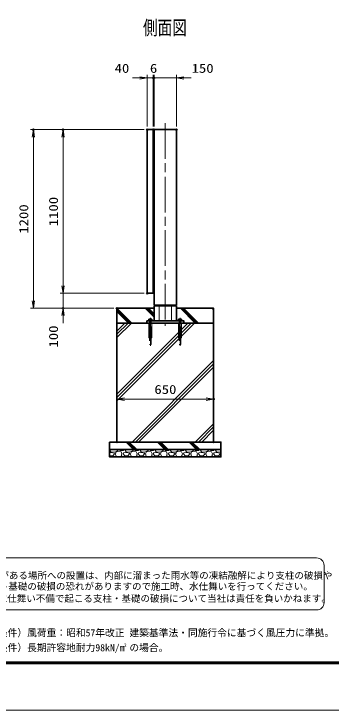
# Model space of a CAD drawing. Units: millimetres at full size. Extents: x -5940 to 5940, y -4200 to 4200.
# Drawn here: x 841 to 2976, y -4200 to 478 of the extents above; entities that cross this region are included whole.
import ezdxf
from ezdxf.enums import TextEntityAlignment as Align

# ---------------------------------------------------------------- set-up
doc = ezdxf.new("R2010")
doc.units = ezdxf.units.MM
doc.header["$LTSCALE"] = 20
doc.header["$PDMODE"] = 32
doc.header["$PDSIZE"] = 10
doc.linetypes.add('DASHED', pattern=[7.5, 6, -1.5])
doc.linetypes.add('USER1', pattern=[18, 12, -1.5, 3, -1.5])
for name, color, linetype, lineweight in [('0-0_D-TTL', 7, 'Continuous', 18), ('0-1_軸線', 200, 'USER1', 15), ('0-2_外形線', 7, 'Continuous', 35), ('0-3_寸法線', 4, 'Continuous', 18), ('0-4_0', 7, 'Continuous', 18), ('0-9_細線', 2, 'Continuous', 35), ('0-A_隠れ線', 140, 'DASHED', 18), ('0-F_ハッチング', 253, 'Continuous', 13), ('1-0_D-TTL-TXT', 7, 'Continuous', 18)]:
    doc.layers.add(name, color=color, linetype=linetype, lineweight=lineweight)
doc.layers.add('0-5_Defpoints', color=7, linetype='Continuous')
doc.layers.add('0-6_文字', color=254, linetype='Continuous')
doc.styles.add('ＭＳ ゴシック', font='')
doc.styles.get('ＭＳ ゴシック').set_extended_font_data('MS Gothic')

# ---------------------------------------------------------------- blocks, each defined once
blk = doc.blocks.new('_Open')
at = {"layer": '0-4_0'}
blk.add_line((-20, 3.333), (0, 0), dxfattribs=at)
blk.add_lwpolyline([(-20, -3.333), (0, 0), (-20, 0)], dxfattribs=at)
blk = doc.blocks.new('_DOTSMALL')
at = {"layer": '0-4_0'}
blk.add_line((-1.25, 0), (1.25, 0), dxfattribs=at)
blk = doc.blocks.new('PROFSP005ACXU6')
at = {"layer": '0-2_外形線'}
for p, q in [((12, 166), (12, 0)), ((199.9, 103.9), (12, 103.9)), ((12, -166), (12, 0)), ((216, 0), (216, 180)), ((199.9, -103.9), (12, -103.9))]:
    blk.add_line(p, q, dxfattribs=at)
for points in [[(108, 207.8), (12, 207.8), (12, 166), (0, 166), (0, 0)], [(108, -207.8), (12, -207.8), (12, -166), (0, -166), (0, 0)], [(216, 180), (199.9, 207.8), (108, 207.8)], [(216, 0), (216, -180), (199.9, -207.8), (108, -207.8)]]:
    blk.add_lwpolyline(points, dxfattribs=at)
for centre, radius, start, end in [((124, 155.9), 92, 325.61587, 34.38413), ((-127.9, 0), 343.9, 342.41211, 17.58789), ((124, -155.9), 92, 325.61587, 34.38413)]:
    blk.add_arc(centre, radius, start, end, dxfattribs=at)
blk = doc.blocks.new('A$C7A822601')
at = {"layer": '0-4_0', "rotation": 90}
blk.add_blockref('PROFSP005ACXU6', (0, 0), dxfattribs=at)

msp = doc.modelspace()

# ---------------------------------------------------------------- linework, layer by layer
at = {"layer": '0-0_D-TTL'}
for points in [[(-5940, -4200), (5940, -4200), (5940, 4200), (-5940, 4200)], [(-5558.14, 3889.71), (5558.14, 3889.71), (5558.14, -3888.86), (-5558.14, -3888.86)], [(-5554.61, 3886.18), (5554.61, 3886.18), (5554.61, -3885.32), (-5554.61, -3885.32)], [(-5551.07, 3882.64), (5551.07, 3882.64), (5551.07, -3881.79), (-5551.07, -3881.79)], [(-5547.54, 3879.11), (5547.54, 3879.11), (5547.54, -3878.25), (-5547.54, -3878.25)], [(-5544, 3875.57), (5544, 3875.57), (5544, -3874.71), (-5544, -3874.71)]]:
    msp.add_lwpolyline(points, close=True, dxfattribs=at)
at = {"layer": '0-1_軸線'}
for p, q in [((1859.85, -255.46), (1859.85, -1617.68)), ((1759.85, -1563.83), (1759.85, -1751.71)), ((1959.85, -1563.83), (1959.85, -1751.71))]:
    msp.add_line(p, q, dxfattribs=at)
at = {"layer": '0-2_外形線'}
for p, q in [((1784.85, -299.17), (1784.85, -1478.17)), ((1784.85, -299.17), (1934.85, -299.17)), ((1934.85, -299.17), (1934.85, -1478.17)), ((1934.85, -1478.17), (1784.85, -1478.17)), ((1934.85, -1483.17), (1784.85, -1483.17)), ((1784.85, -1483.17), (1784.85, -1583.17)), ((1934.85, -1483.17), (1934.85, -1583.17))]:
    msp.add_line(p, q, dxfattribs=at)
for points in [[(1778.85, -299.17), (1738.85, -299.17), (1738.85, -1399.17), (1778.85, -1399.17)], [(1778.85, -364.17), (1784.85, -364.17), (1784.85, -314.17), (1778.85, -314.17)], [(1778.85, -1384.17), (1784.85, -1384.17), (1784.85, -1334.17), (1778.85, -1334.17)], [(1734.85, -1583.17), (1984.85, -1583.17), (1984.85, -1599.17), (1734.85, -1599.17)], [(1534.85, -1599.17), (2184.85, -1599.17), (2184.85, -2399.17), (1534.85, -2399.17)], [(1484.85, -2399.17), (2234.85, -2399.17), (2234.85, -2449.17), (1484.85, -2449.17)], [(2234.85, -2449.17), (1484.85, -2449.17), (1484.85, -2499.17), (2234.85, -2499.17)]]:
    msp.add_lwpolyline(points, close=True, dxfattribs=at)
msp.add_lwpolyline([(1784.85, -1499.17), (1534.85, -1499.17), (1534.85, -1599.17), (2184.85, -1599.17), (2184.85, -1499.17), (1934.85, -1499.17)], dxfattribs=at)
at = {"layer": '0-3_寸法線'}
for p, q in [((1688.85, 48.16), (1638.85, 48.16)), ((1738.85, -279.17), (1738.85, 68.16)), ((1738.85, 48.16), (1778.85, 48.16)), ((1778.85, -279.17), (1778.85, 68.16)), ((1778.85, -279.17), (1778.85, 68.16)), ((1784.85, 48.16), (1778.85, 48.16)), ((1784.85, -279.17), (1784.85, 68.16)), ((1784.85, -279.17), (1784.85, 68.16)), ((1934.85, 48.16), (1784.85, 48.16)), ((1934.85, -279.17), (1934.85, 68.16)), ((1984.85, 48.16), (2034.85, 48.16)), ((1718.85, -299.17), (952.13, -299.17)), ((972.13, -1499.17), (972.13, -299.17)), ((1718.85, -299.17), (1152.13, -299.17)), ((1172.13, -1399.17), (1172.13, -299.17)), ((1172.13, -1349.17), (1172.13, -1299.17)), ((1718.85, -1399.17), (1152.13, -1399.17)), ((1718.85, -1399.17), (1152.13, -1399.17)), ((1172.13, -1399.17), (1172.13, -1499.17)), ((1514.85, -1499.17), (952.13, -1499.17)), ((1514.85, -1499.17), (1152.13, -1499.17)), ((1172.13, -1549.17), (1172.13, -1599.17)), ((1534.85, -2379.17), (1534.85, -2090.13)), ((2184.85, -2379.17), (2184.85, -2090.13)), ((1534.85, -2110.13), (2184.85, -2110.13))]:
    msp.add_line(p, q, dxfattribs=at)
at = {"layer": '0-5_Defpoints'}
for p in [(1778.85, 48.16), (1784.85, 48.16), (972.13, -299.17), (1172.13, -299.17), (1738.85, -299.17), (1738.85, -299.17), (1778.85, -299.17), (1784.85, -299.17), (1934.85, -299.17), (1738.85, -1399.17), (1172.13, -1499.17), (1534.85, -1499.17), (2184.85, -2110.13), (1534.85, -2399.17), (2184.85, -2399.17)]:
    msp.add_point(p, dxfattribs=at)
at = {"layer": '0-9_細線'}
for p, q in [((1818.55, -1478.17), (1818.55, -1483.17)), ((1901.15, -1478.17), (1901.15, -1483.17))]:
    msp.add_line(p, q, dxfattribs=at)
at = {"layer": '0-A_隠れ線'}
for p, q in [((1818.55, -1483.17), (1818.55, -1583.17)), ((1901.15, -1483.17), (1901.15, -1583.17)), ((1753.85, -1583.17), (1753.85, -1599.17)), ((1765.85, -1583.17), (1765.85, -1599.17)), ((1953.85, -1583.17), (1953.85, -1599.17)), ((1965.85, -1583.17), (1965.85, -1599.17)), ((1753.85, -1599.17), (1753.85, -1743.17)), ((1765.85, -1743.17), (1765.85, -1599.17)), ((1949.85, -1599.17), (1949.85, -1699.17)), ((1965.85, -1743.17), (1965.85, -1599.17)), ((1969.85, -1699.17), (1969.85, -1599.17)), ((1949.85, -1699.17), (1969.85, -1699.17)), ((1753.85, -1743.17), (1765.85, -1743.17))]:
    msp.add_line(p, q, dxfattribs=at)
for points in [[(1749.85, -1599.17), (1749.85, -1699.17), (1769.85, -1699.17), (1769.85, -1599.17)], [(1953.85, -1599.17), (1953.85, -1743.17), (1965.85, -1743.17)]]:
    msp.add_lwpolyline(points, dxfattribs=at)
at = {"layer": '0-F_ハッチング'}
for p, q in [((1634.09, -1599.17), (1534.85, -1499.92)), ((1623.22, -1599.17), (1534.85, -1510.8)), ((1612.34, -1599.17), (1534.85, -1521.67)), ((1784.85, -1559.54), (1724.47, -1499.17)), ((1784.85, -1548.67), (1735.35, -1499.17)), ((1784.85, -1537.79), (1746.22, -1499.17)), ((2061.61, -1599.17), (1961.61, -1499.17)), ((2072.48, -1599.17), (1972.48, -1499.17)), ((2083.36, -1599.17), (1983.36, -1499.17)), ((2184.85, -1510.28), (2173.74, -1499.17)), ((2184.85, -1499.4), (2184.61, -1499.17)), ((1534.85, -1653.04), (1588.72, -1599.17)), ((1534.85, -2077.31), (2012.99, -1599.17)), ((1534.85, -1674.79), (1610.47, -1599.17)), ((1534.85, -2099.06), (2034.74, -1599.17)), ((1534.85, -1696.54), (1632.22, -1599.17)), ((1534.85, -2120.81), (2056.49, -1599.17)), ((1637.25, -2399.17), (2184.85, -1851.57)), ((1659, -2399.17), (2184.85, -1873.32)), ((1680.75, -2399.17), (2184.85, -1895.07)), ((2061.52, -2399.17), (2184.85, -2275.83)), ((2083.27, -2399.17), (2184.85, -2297.58)), ((2105.02, -2399.17), (2184.85, -2319.33)), ((1645.92, -2449.17), (1595.92, -2399.17)), ((1656.8, -2449.17), (1606.8, -2399.17)), ((1667.67, -2449.17), (1617.67, -2399.17)), ((1858.05, -2449.17), (1808.05, -2399.17)), ((1868.93, -2449.17), (1818.93, -2399.17)), ((1879.8, -2449.17), (1829.8, -2399.17)), ((2070.19, -2449.17), (2020.19, -2399.17)), ((2081.06, -2449.17), (2031.06, -2399.17)), ((2091.94, -2449.17), (2041.94, -2399.17)), ((2234.85, -2401.7), (2232.32, -2399.17)), ((1496.62, -2468.12), (1484.85, -2469.36)), ((1487.47, -2452.88), (1490.82, -2449.17)), ((1494.58, -2465.07), (1487.47, -2452.88)), ((1519.98, -2467.1), (1494.58, -2465.07)), ((1516.94, -2473.2), (1496.62, -2468.12)), ((1517.95, -2478.28), (1508.81, -2488.44)), ((1517.95, -2478.28), (1516.94, -2473.2)), ((1541.32, -2455.93), (1519.98, -2467.1)), ((1523.03, -2478.28), (1529.13, -2492.5)), ((1524.05, -2478.28), (1530.14, -2464.06)), ((1530.14, -2464.06), (1546.4, -2458.98)), ((1543.25, -2449.17), (1541.32, -2455.93)), ((1546.4, -2458.98), (1562.66, -2465.07)), ((1552.11, -2449.17), (1554.53, -2454.91)), ((1554.53, -2454.91), (1575.86, -2455.93)), ((1562.66, -2465.07), (1568.75, -2478.28)), ((1563.67, -2492.5), (1568.75, -2478.28)), ((1575.86, -2455.93), (1584.62, -2449.17)), ((1575.86, -2478.28), (1578.91, -2470.15)), ((1587.04, -2490.47), (1575.86, -2478.28)), ((1598.22, -2468.12), (1578.91, -2470.15)), ((1589.07, -2452.88), (1592.42, -2449.17)), ((1596.18, -2465.07), (1589.07, -2452.88)), ((1621.58, -2467.1), (1596.18, -2465.07)), ((1618.54, -2473.2), (1598.22, -2468.12)), ((1619.55, -2478.28), (1610.41, -2488.44)), ((1619.55, -2478.28), (1618.54, -2473.2)), ((1642.92, -2455.93), (1621.58, -2467.1)), ((1624.63, -2478.28), (1630.73, -2492.5)), ((1625.65, -2478.28), (1631.74, -2464.06)), ((1631.74, -2464.06), (1648, -2458.98)), ((1644.85, -2449.17), (1642.92, -2455.93)), ((1648, -2458.98), (1664.26, -2465.07)), ((1653.71, -2449.17), (1656.13, -2454.91)), ((1656.13, -2454.91), (1677.46, -2455.93)), ((1664.26, -2465.07), (1670.35, -2478.28)), ((1665.27, -2492.5), (1670.35, -2478.28)), ((1677.46, -2455.93), (1686.22, -2449.17)), ((1677.46, -2478.28), (1680.51, -2470.15)), ((1688.64, -2490.47), (1677.46, -2478.28)), ((1699.82, -2468.12), (1680.51, -2470.15)), ((1690.67, -2452.88), (1694.02, -2449.17)), ((1697.78, -2465.07), (1690.67, -2452.88)), ((1723.18, -2467.1), (1697.78, -2465.07)), ((1720.14, -2473.2), (1699.82, -2468.12)), ((1721.15, -2478.28), (1712.01, -2488.44)), ((1721.15, -2478.28), (1720.14, -2473.2)), ((1744.52, -2455.93), (1723.18, -2467.1)), ((1726.23, -2478.28), (1732.33, -2492.5)), ((1727.25, -2478.28), (1733.34, -2464.06)), ((1733.34, -2464.06), (1749.6, -2458.98)), ((1746.45, -2449.17), (1744.52, -2455.93)), ((1749.6, -2458.98), (1765.86, -2465.07)), ((1755.31, -2449.17), (1757.73, -2454.91)), ((1757.73, -2454.91), (1779.06, -2455.93)), ((1765.86, -2465.07), (1771.95, -2478.28)), ((1766.87, -2492.5), (1771.95, -2478.28)), ((1779.06, -2455.93), (1787.82, -2449.17)), ((1779.06, -2478.28), (1782.11, -2470.15)), ((1790.24, -2490.47), (1779.06, -2478.28)), ((1801.42, -2468.12), (1782.11, -2470.15)), ((1792.27, -2452.88), (1795.62, -2449.17)), ((1799.38, -2465.07), (1792.27, -2452.88)), ((1824.78, -2467.1), (1799.38, -2465.07)), ((1821.74, -2473.2), (1801.42, -2468.12)), ((1822.75, -2478.28), (1813.61, -2488.44)), ((1822.75, -2478.28), (1821.74, -2473.2)), ((1846.12, -2455.93), (1824.78, -2467.1)), ((1827.83, -2478.28), (1833.93, -2492.5)), ((1828.85, -2478.28), (1834.94, -2464.06)), ((1834.94, -2464.06), (1851.2, -2458.98)), ((1848.05, -2449.17), (1846.12, -2455.93)), ((1851.2, -2458.98), (1867.46, -2465.07)), ((1856.91, -2449.17), (1859.33, -2454.91)), ((1859.33, -2454.91), (1880.66, -2455.93)), ((1867.46, -2465.07), (1873.55, -2478.28)), ((1868.47, -2492.5), (1873.55, -2478.28)), ((1880.66, -2455.93), (1889.42, -2449.17)), ((1880.66, -2478.28), (1883.71, -2470.15)), ((1891.84, -2490.47), (1880.66, -2478.28)), ((1903.02, -2468.12), (1883.71, -2470.15)), ((1893.87, -2452.88), (1897.22, -2449.17)), ((1900.98, -2465.07), (1893.87, -2452.88)), ((1926.38, -2467.1), (1900.98, -2465.07)), ((1923.34, -2473.2), (1903.02, -2468.12)), ((1924.35, -2478.28), (1915.21, -2488.44)), ((1924.35, -2478.28), (1923.34, -2473.2)), ((1947.72, -2455.93), (1926.38, -2467.1)), ((1929.43, -2478.28), (1935.53, -2492.5)), ((1930.45, -2478.28), (1936.54, -2464.06)), ((1936.54, -2464.06), (1952.8, -2458.98)), ((1949.65, -2449.17), (1947.72, -2455.93)), ((1952.8, -2458.98), (1969.06, -2465.07)), ((1958.51, -2449.17), (1960.93, -2454.91)), ((1960.93, -2454.91), (1982.26, -2455.93)), ((1969.06, -2465.07), (1975.15, -2478.28)), ((1970.07, -2492.5), (1975.15, -2478.28)), ((1982.26, -2455.93), (1991.02, -2449.17)), ((1982.26, -2478.28), (1985.31, -2470.15)), ((1993.44, -2490.47), (1982.26, -2478.28)), ((2004.62, -2468.12), (1985.31, -2470.15)), ((1995.47, -2452.88), (1998.82, -2449.17)), ((2002.58, -2465.07), (1995.47, -2452.88)), ((2027.98, -2467.1), (2002.58, -2465.07)), ((2024.94, -2473.2), (2004.62, -2468.12)), ((2025.95, -2478.28), (2016.81, -2488.44)), ((2025.95, -2478.28), (2024.94, -2473.2)), ((2049.32, -2455.93), (2027.98, -2467.1)), ((2031.03, -2478.28), (2037.13, -2492.5)), ((2032.05, -2478.28), (2038.14, -2464.06)), ((2038.14, -2464.06), (2054.4, -2458.98)), ((2051.25, -2449.17), (2049.32, -2455.93)), ((2054.4, -2458.98), (2070.66, -2465.07)), ((2060.11, -2449.17), (2062.53, -2454.91)), ((2062.53, -2454.91), (2083.86, -2455.93)), ((2070.66, -2465.07), (2076.75, -2478.28)), ((2071.67, -2492.5), (2076.75, -2478.28)), ((2083.86, -2455.93), (2092.62, -2449.17)), ((2083.86, -2478.28), (2086.91, -2470.15)), ((2095.04, -2490.47), (2083.86, -2478.28)), ((2106.22, -2468.12), (2086.91, -2470.15)), ((2097.07, -2452.88), (2100.42, -2449.17)), ((2104.18, -2465.07), (2097.07, -2452.88)), ((2129.58, -2467.1), (2104.18, -2465.07)), ((2126.54, -2473.2), (2106.22, -2468.12)), ((2127.55, -2478.28), (2118.41, -2488.44)), ((2127.55, -2478.28), (2126.54, -2473.2)), ((2150.92, -2455.93), (2129.58, -2467.1)), ((2132.63, -2478.28), (2138.73, -2492.5)), ((2133.65, -2478.28), (2139.74, -2464.06)), ((2139.74, -2464.06), (2156, -2458.98)), ((2152.85, -2449.17), (2150.92, -2455.93)), ((2156, -2458.98), (2172.26, -2465.07)), ((2161.71, -2449.17), (2164.13, -2454.91)), ((2164.13, -2454.91), (2185.46, -2455.93)), ((2172.26, -2465.07), (2178.35, -2478.28)), ((2173.27, -2492.5), (2178.35, -2478.28)), ((2185.46, -2455.93), (2194.22, -2449.17)), ((2185.46, -2478.28), (2188.51, -2470.15)), ((2196.64, -2490.47), (2185.46, -2478.28)), ((2207.82, -2468.12), (2188.51, -2470.15)), ((2198.67, -2452.88), (2202.02, -2449.17)), ((2205.78, -2465.07), (2198.67, -2452.88)), ((2231.18, -2467.1), (2205.78, -2465.07)), ((2228.14, -2473.2), (2207.82, -2468.12)), ((2229.15, -2478.28), (2220.01, -2488.44)), ((2229.15, -2478.28), (2228.14, -2473.2)), ((2234.85, -2465.19), (2231.18, -2467.1)), ((2234.23, -2478.28), (2234.85, -2479.72)), ((1485.44, -2490.47), (1484.85, -2489.83)), ((1493.57, -2496.57), (1484.85, -2495.84)), ((1508.81, -2488.44), (1485.44, -2490.47)), ((1495.16, -2499.17), (1493.57, -2496.57)), ((1510.84, -2494.54), (1503.73, -2497.58)), ((1503.73, -2497.58), (1504.36, -2499.17)), ((1523.03, -2498.6), (1510.84, -2494.54)), ((1522.09, -2499.17), (1523.03, -2498.6)), ((1529.13, -2492.5), (1546.4, -2497.58)), ((1546.4, -2497.58), (1563.67, -2492.5)), ((1570.78, -2494.54), (1565.71, -2499.17)), ((1595.17, -2496.57), (1570.78, -2494.54)), ((1610.41, -2488.44), (1587.04, -2490.47)), ((1596.76, -2499.17), (1595.17, -2496.57)), ((1612.44, -2494.54), (1605.33, -2497.58)), ((1605.33, -2497.58), (1605.96, -2499.17)), ((1624.63, -2498.6), (1612.44, -2494.54)), ((1623.69, -2499.17), (1624.63, -2498.6)), ((1630.73, -2492.5), (1648, -2497.58)), ((1648, -2497.58), (1665.27, -2492.5)), ((1672.38, -2494.54), (1667.31, -2499.17)), ((1696.77, -2496.57), (1672.38, -2494.54)), ((1712.01, -2488.44), (1688.64, -2490.47)), ((1698.36, -2499.17), (1696.77, -2496.57)), ((1714.04, -2494.54), (1706.93, -2497.58)), ((1706.93, -2497.58), (1707.56, -2499.17)), ((1726.23, -2498.6), (1714.04, -2494.54)), ((1725.29, -2499.17), (1726.23, -2498.6)), ((1732.33, -2492.5), (1749.6, -2497.58)), ((1749.6, -2497.58), (1766.87, -2492.5)), ((1773.98, -2494.54), (1768.91, -2499.17)), ((1798.37, -2496.57), (1773.98, -2494.54)), ((1813.61, -2488.44), (1790.24, -2490.47)), ((1799.96, -2499.17), (1798.37, -2496.57)), ((1815.64, -2494.54), (1808.53, -2497.58)), ((1808.53, -2497.58), (1809.16, -2499.17)), ((1827.83, -2498.6), (1815.64, -2494.54)), ((1826.89, -2499.17), (1827.83, -2498.6)), ((1833.93, -2492.5), (1851.2, -2497.58)), ((1851.2, -2497.58), (1868.47, -2492.5)), ((1875.58, -2494.54), (1870.51, -2499.17)), ((1899.97, -2496.57), (1875.58, -2494.54)), ((1915.21, -2488.44), (1891.84, -2490.47)), ((1901.56, -2499.17), (1899.97, -2496.57)), ((1917.24, -2494.54), (1910.13, -2497.58)), ((1910.13, -2497.58), (1910.76, -2499.17)), ((1929.43, -2498.6), (1917.24, -2494.54)), ((1928.49, -2499.17), (1929.43, -2498.6)), ((1935.53, -2492.5), (1952.8, -2497.58)), ((1952.8, -2497.58), (1970.07, -2492.5)), ((1977.18, -2494.54), (1972.11, -2499.17)), ((2001.57, -2496.57), (1977.18, -2494.54)), ((2016.81, -2488.44), (1993.44, -2490.47)), ((2003.16, -2499.17), (2001.57, -2496.57)), ((2018.84, -2494.54), (2011.73, -2497.58)), ((2011.73, -2497.58), (2012.36, -2499.17)), ((2031.03, -2498.6), (2018.84, -2494.54)), ((2030.09, -2499.17), (2031.03, -2498.6)), ((2037.13, -2492.5), (2054.4, -2497.58)), ((2054.4, -2497.58), (2071.67, -2492.5)), ((2078.78, -2494.54), (2073.71, -2499.17)), ((2103.17, -2496.57), (2078.78, -2494.54)), ((2118.41, -2488.44), (2095.04, -2490.47)), ((2104.76, -2499.17), (2103.17, -2496.57)), ((2120.44, -2494.54), (2113.33, -2497.58)), ((2113.33, -2497.58), (2113.96, -2499.17)), ((2132.63, -2498.6), (2120.44, -2494.54)), ((2131.69, -2499.17), (2132.63, -2498.6)), ((2138.73, -2492.5), (2156, -2497.58)), ((2156, -2497.58), (2173.27, -2492.5)), ((2180.38, -2494.54), (2175.31, -2499.17)), ((2204.77, -2496.57), (2180.38, -2494.54)), ((2220.01, -2488.44), (2196.64, -2490.47)), ((2206.36, -2499.17), (2204.77, -2496.57)), ((2222.04, -2494.54), (2214.93, -2497.58)), ((2214.93, -2497.58), (2215.56, -2499.17)), ((2234.23, -2498.6), (2222.04, -2494.54)), ((2233.29, -2499.17), (2234.23, -2498.6))]:
    msp.add_line(p, q, dxfattribs=at)
at = {"layer": '1-0_D-TTL-TXT', "color": 2}
for p, q in [((2878.63, -3177.42), (433.08, -3177.42)), ((2928.63, -3477.42), (2928.63, -3227.42)), ((433.08, -3527.42), (2878.63, -3527.42))]:
    msp.add_line(p, q, dxfattribs=at)
for centre, start, end in [((2878.63, -3227.42), 0, 90), ((2878.63, -3477.42), 270, 0)]:
    msp.add_arc(centre, 50, start, end, dxfattribs=at)

# ---------------------------------------------------------------- block references
at = {"layer": '0-3_寸法線', "xscale": 2.5, "yscale": 2.5}
for name, p in [('_Open', (1738.85, 48.16)), ('_DOTSMALL', (1778.85, 48.16)), ('_DOTSMALL', (1784.85, 48.16)), ('_Open', (2184.85, -2110.13))]:
    msp.add_blockref(name, p, dxfattribs=at)
for name, p, rotation in [('_DOTSMALL', (1778.85, 48.16), 180), ('_DOTSMALL', (1784.85, 48.16), 180), ('_Open', (1934.85, 48.16), 180), ('_Open', (972.13, -299.17), 90), ('_Open', (1172.13, -299.17), 90), ('_Open', (1172.13, -1399.17), 270), ('_Open', (1172.13, -1399.17), 270), ('_Open', (972.13, -1499.17), 270), ('_Open', (1172.13, -1499.17), 90), ('_Open', (1534.85, -2110.13), 180)]:
    msp.add_blockref(name, p, dxfattribs=dict(at, rotation=rotation))
at = {"layer": '0-9_細線', "xscale": 0.05, "yscale": 0.05}
for p in [(1759.85, -1583.17), (1959.85, -1583.17)]:
    msp.add_blockref('A$C7A822601', p, dxfattribs=at)

# ---------------------------------------------------------------- texts
at = {"layer": '0-3_寸法線', "color": 254, "style": 'ＭＳ ゴシック', "width": 1.2}
for s, p in [('40', (1519.03, 64.5)), ('6', (1756.65, 64.5)), ('150', (2037.22, 64.5)), ('650', (1786.65, -2093.78))]:
    msp.add_text(s, height=60.56, dxfattribs=at).set_placement(p, align=Align.BOTTOM_LEFT)
for s, p in [('1100', (1155.79, -948.77)), ('1200', (955.79, -998.77)), ('100', (1155.79, -1763.85))]:
    msp.add_text(s, height=60.56, rotation=90, dxfattribs=at).set_placement(p, align=Align.BOTTOM_LEFT)
at = {"layer": '0-6_文字', "style": 'ＭＳ ゴシック', "width": 0.75}
msp.add_text('側面図', height=96.19, dxfattribs=at).set_placement((1710.08, 308.57), align=Align.BOTTOM_LEFT)
at = {"layer": '1-0_D-TTL-TXT', "style": 'ＭＳ ゴシック'}
for s, height, p in [('凍結の恐れがある場所への設置は、内部に溜まった雨水等の凍結融解により支柱の破損や', 45.75, (423.26, -3332.09)), ('コンクリート基礎の破損の恐れがありますので施工時、水仕舞いを行ってください。', 45.75, (419.15, -3405.52)), ('施工による水仕舞い不備で起こる支柱・基礎の破損について当社は責任を負いかねます。 ', 45.75, (412.16, -3487.01)), ('（設計条件）風荷重：昭和57年改正 建築基準法・同施行令に基づく風圧力に準拠。', 48.11, (536.29, -3719.1)), ('（基礎条件）長期許容地耐力98kN/m の場合。', 48.11, (536.29, -3819.1)), ('2', 24.05, (1581.7, -3783.3))]:
    msp.add_text(s, height=height, dxfattribs=at).set_placement(p, align=Align.BOTTOM_LEFT)

doc.saveas('drawing.dxf')
